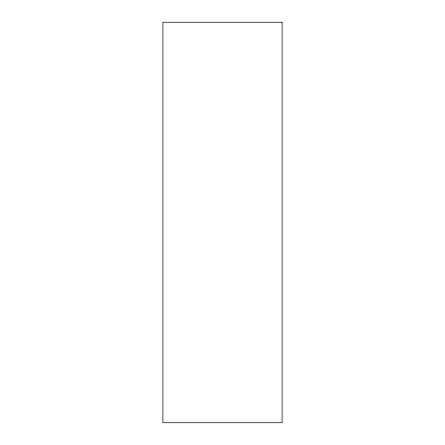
<?xml version="1.0" encoding="UTF-8"?>
<svg xmlns="http://www.w3.org/2000/svg" width="445" height="445" viewBox="0 0 445 445"><rect width="100%" height="100%" fill="white"/><g stroke="black" fill="none" stroke-linecap="round" stroke-linejoin="round"><path stroke-width="0.67" d="M282.097 22.25L162.903 22.25L162.903 422.75L282.097 422.75L282.097 22.25"/></g></svg>
